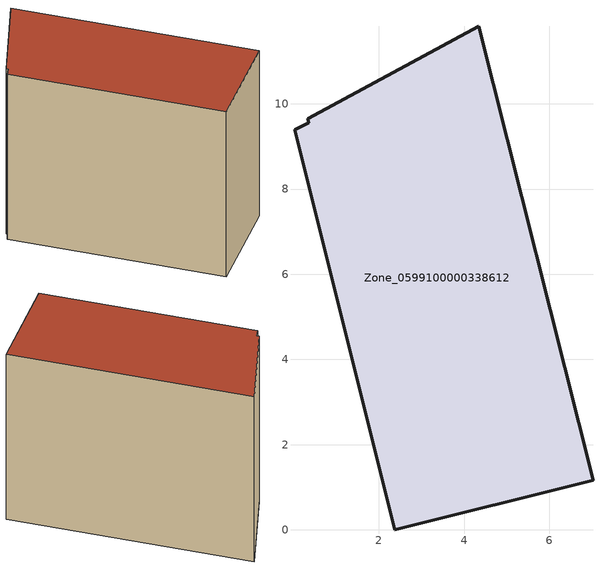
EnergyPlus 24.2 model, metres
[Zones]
Zone_0599100000338612
 floor ground (C_G): 0.02,9.4 0.36,9.56 0.33,9.65 4.34,11.82 7.03,1.17 2.38,0 z0
 wall outside (C_F): 2.38,0 7.03,1.17 4.34,11.82 0.33,9.65 0.36,9.56 0.02,9.4 2.38,0 z0:8.49
 roof outside (C_R): 0.36,9.56 0.02,9.4 2.38,0 7.03,1.17 4.34,11.82 0.33,9.65 z8.49
[BUILDING]
Pand.0599100000338612: North Axis=0; Terrain=City; Loads Convergence Tolerance Value=0.04; Temperature Convergence Tolerance Value=0.4; Solar Distribution=FullExterior; Maximum Number of Warmup Days=25; Minimum Number of Warmup Days=1
[Site:Location]
Rotterdam.The.Hague.AP_ZH_NLD Design_Conditions: Latitude=51.96; Longitude=4.45; Time Zone=1; Elevation=-4.5
[SITE:GROUNDTEMPERATURE:BUILDINGSURFACE]
18, 18, 18, 18, 18, 18, 18, 18, 18, 18, 18, 18
[MATERIAL] Thermal Absorptance=0.9; Solar Absorptance=0.7; Visible Absorptance=0.7
Name | Roughness | Thickness | Conductivity | Density | Specific Heat
G.TI.1992-2005 | MediumSmooth | 0.15 | 0.06 | 540 | 1210
F.TI.1992-2005 | Rough | 0.3 | 0.12 | 1920 | 840
R.TI.1992-2005 | MediumRough | 0.2 | 0.08 | 1500 | 1000
[CONSTRUCTION]
C_G: G.TI.1992-2005
C_F: F.TI.1992-2005
C_R: R.TI.1992-2005
[ZONE]
Zone_0599100000338612: Type=1; Multiplier=1; Ceiling Height=Autocalculate; Volume=Autocalculate; Floor Area=autocalculate; Part of Total Floor Area=Yes
[ZONEINFILTRATION:DESIGNFLOWRATE]
Infil_Zone_0599100000338612: Zone or ZoneList or Space or SpaceList=Zone_0599100000338612; Schedule=AlwaysOn; Design Flow Rate Calculation Method=Flow/Area; Flow Rate per Floor Area=0.0015; Constant Term Coefficient=1; Temperature Term Coefficient=0; Velocity Term Coefficient=0; Velocity Squared Term Coefficient=0
[HVACTEMPLATE:ZONE:IDEALLOADSAIRSYSTEM]
Zone_0599100000338612: Maximum Heating Supply Air Temperature=50; Minimum Cooling Supply Air Temperature=13; Maximum Heating Supply Air Humidity Ratio=0.0156; Minimum Cooling Supply Air Humidity Ratio=0.0077; Heating Limit=NoLimit; Cooling Limit=NoLimit; Dehumidification Control Type=ConstantSensibleHeatRatio; Cooling Sensible Heat Ratio=0.7; Dehumidification Setpoint=60; Humidification Control Type=None; Humidification Setpoint=30; Outdoor Air Method=None; Outdoor Air Flow Rate per Person=0.00944; Outdoor Air Flow Rate per Zone Floor Area=0; Outdoor Air Flow Rate per Zone=0; Demand Controlled Ventilation Type=None; Outdoor Air Economizer Type=NoEconomizer; Heat Recovery Type=None; Sensible Heat Recovery Effectiveness=0.7; Latent Heat Recovery Effectiveness=0.65
[ZONECONTROL:THERMOSTAT]
ThermostatControl_Zone_0599100000338612: Zone or ZoneList=Zone_0599100000338612; Control Type Schedule=DualSetpointControlType; Control 1=Thermostat_Zone_0599100000338612; Temperature Difference Between Cutout And Setpoint=0
[THERMOSTATSETPOINT:DUALSETPOINT]
Thermostat_Zone_0599100000338612: Heating Setpoint Temperature Schedule=HeatingSetpoint_Zone_0599100000338612; Cooling Setpoint Temperature Schedule=CoolingSetpoint_Zone_0599100000338612
[SCHEDULE:COMPACT]
HeatingSetpoint_Zone_0599100000338612: Through: 12/31, For: AllDays, Until: 24:00, 21
CoolingSetpoint_Zone_0599100000338612: Through: 12/31, For: AllDays, Until: 24:00, 24
DualSetpointControlType: Through: 12/31, For: AllDays, Until: 24:00, 4
AlwaysOn: Through: 12/31, For: AllDays, Until: 24:00, 1
